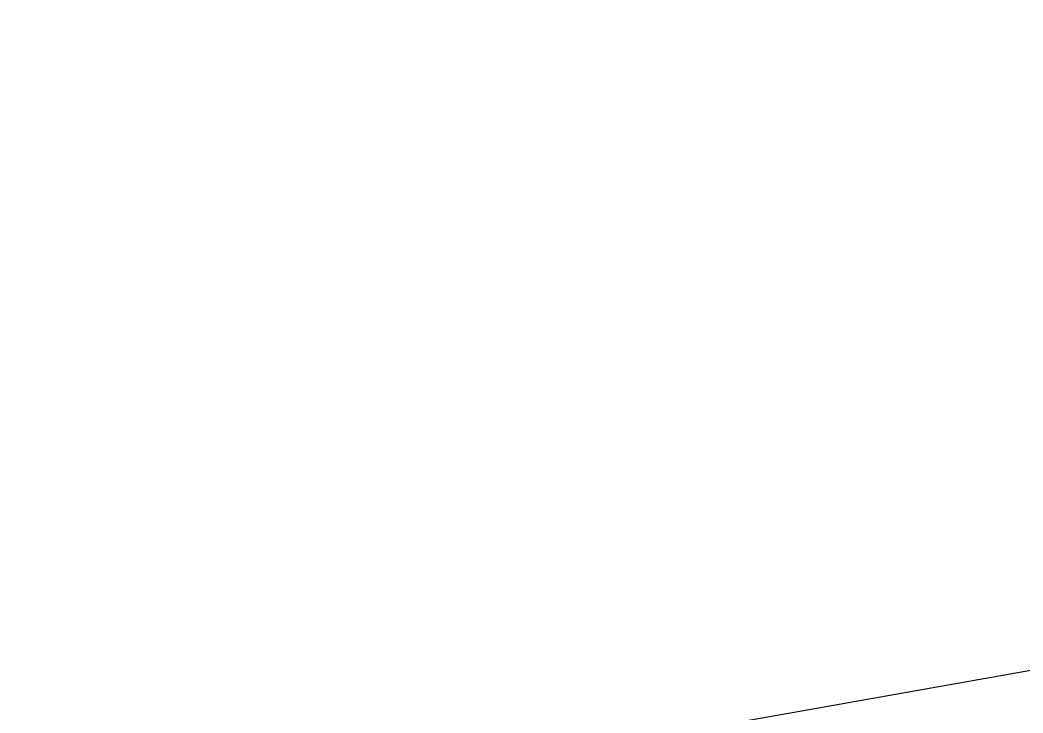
# Model space of a CAD drawing. Header units: millimetres. Extents: x -13407 to 95998, y -2611 to 109495.
# Drawn here: x 15227.253 to 15227.896, y 50710.749 to 50711.193 of the extents above; entities that cross this region are included whole.
import ezdxf
from ezdxf import colors
from ezdxf.entities.mleader import LeaderData, LeaderLine
from ezdxf.math import Vec2, Vec3

# ---------------------------------------------------------------- set-up
doc = ezdxf.new("R2010")
doc.units = ezdxf.units.MM
for name, color, linetype, lineweight in [('АР_Отметки', 250, 'Continuous', 15), ('АР_Размеры', 175, 'Continuous', 9), ('АР_Сущ Несущая стена', 202, 'Continuous', 30)]:
    doc.layers.add(name, color=color, linetype=linetype, lineweight=lineweight)
doc.styles.add('ISOCPEUR', font='isocpeur.ttf', dxfattribs={"width": 0.7})

# ---------------------------------------------------------------- blocks, each defined once
blk = doc.blocks.new('_DotSmall')
at = {"color": 0, "linetype": 'ByBlock', "const_width": 0.5}
blk.add_lwpolyline([(-0.0625, 0, 1), (0.0625, 0, 1)], format="xyb", close=True, dxfattribs=at)

msp = doc.modelspace()

# ---------------------------------------------------------------- linework, layer by layer
at = {"layer": 'АР_Размеры', "color": 5, "lineweight": 0, "ltscale": 100, "transparency": 33554687}
msp.add_lwpolyline([(15236.43866, 50746.50776), (15242.22296, 50713.87158, 0.414326), (15242.85897, 50713.42705), (15244.17955, 50713.6611, 0.410627), (15244.62521, 50714.2903), (15244.50697, 50714.95742, 0.492552), (15244.24228, 50715.15817), (15243.74413, 50715.06988, -0.441111), (15243.46149, 50715.26742), (15243.19345, 50717.12155, -0.208057), (15243.47381, 50717.97738, -0.000016), (15245.40137, 50720.73226, -0.439819), (15246.84461, 50720.98806, -0.000016), (15249.60155, 50719.06344, -0.208057), (15250.15895, 50718.3561), (15250.54447, 50716.52279, -0.441111), (15250.34693, 50716.24014), (15249.84879, 50716.15185, 0.492552), (15249.66921, 50715.87236), (15249.78745, 50715.20524, 0.410627), (15250.42221, 50714.76753), (15251.74278, 50715.00159, 0.414326), (15252.18727, 50715.63762), (15246.40289, 50748.27379, 0.523933)], format="xyb", dxfattribs=at)
msp.add_lwpolyline([(15236.43866, 50746.50776), (15242.22296, 50713.87158, 0.414326), (15242.85897, 50713.42705), (15244.17955, 50713.6611, 0.410627), (15244.62521, 50714.2903), (15244.50697, 50714.95742, 0.492552), (15244.24228, 50715.15817), (15243.74413, 50715.06988, -0.441111), (15243.46149, 50715.26742), (15243.19345, 50717.12155, -0.208057), (15243.47381, 50717.97738, -0.000016), (15245.40137, 50720.73226, -0.439819), (15246.84461, 50720.98806, -0.000016), (15249.60155, 50719.06344, -0.208057), (15250.15895, 50718.3561), (15250.54447, 50716.52279, -0.441111), (15250.34693, 50716.24014), (15249.84879, 50716.15185, 0.492552), (15249.66921, 50715.87236), (15249.78745, 50715.20524, 0.410627), (15250.42221, 50714.76753), (15251.74278, 50715.00159, 0.414326), (15252.18727, 50715.63762), (15246.40289, 50748.27379, 0.523933)], format="xyb", dxfattribs=at)
msp.add_lwpolyline([(15236.43866, 50746.50776), (15242.22296, 50713.87158, 0.414326), (15242.85897, 50713.42705), (15244.17955, 50713.6611, 0.410627), (15244.62521, 50714.2903), (15244.50697, 50714.95742, 0.492552), (15244.24228, 50715.15817), (15243.74413, 50715.06988, -0.441111), (15243.46149, 50715.26742), (15243.19345, 50717.12155, -0.208057), (15243.47381, 50717.97738, -0.000016), (15245.40137, 50720.73226, -0.439819), (15246.84461, 50720.98806, -0.000016), (15249.60155, 50719.06344, -0.208057), (15250.15895, 50718.3561), (15250.54447, 50716.52279, -0.441111), (15250.34693, 50716.24014), (15249.84879, 50716.15185, 0.492552), (15249.66921, 50715.87236), (15249.78745, 50715.20524, 0.410627), (15250.42221, 50714.76753), (15251.74278, 50715.00159, 0.414326), (15252.18727, 50715.63762), (15246.40289, 50748.27379, 0.523933)], format="xyb", dxfattribs=at)
msp.add_lwpolyline([(15236.43866, 50746.50776), (15242.22296, 50713.87158, 0.414326), (15242.85897, 50713.42705), (15244.17955, 50713.6611, 0.410627), (15244.62521, 50714.2903), (15244.50697, 50714.95742, 0.492552), (15244.24228, 50715.15817), (15243.74413, 50715.06988, -0.441111), (15243.46149, 50715.26742), (15243.19345, 50717.12155, -0.208057), (15243.47381, 50717.97738, -0.000016), (15245.40137, 50720.73226, -0.439819), (15246.84461, 50720.98806, -0.000016), (15249.60155, 50719.06344, -0.208057), (15250.15895, 50718.3561), (15250.54447, 50716.52279, -0.441111), (15250.34693, 50716.24014), (15249.84879, 50716.15185, 0.492552), (15249.66921, 50715.87236), (15249.78745, 50715.20524, 0.410627), (15250.42221, 50714.76753), (15251.74278, 50715.00159, 0.414326), (15252.18727, 50715.63762), (15246.40289, 50748.27379, 0.523933)], format="xyb", dxfattribs=at)
msp.add_lwpolyline([(15236.43866, 50746.50776), (15242.22296, 50713.87158, 0.414326), (15242.85897, 50713.42705), (15244.17955, 50713.6611, 0.410627), (15244.62521, 50714.2903), (15244.50697, 50714.95742, 0.492552), (15244.24228, 50715.15817), (15243.74413, 50715.06988, -0.441111), (15243.46149, 50715.26742), (15243.19345, 50717.12155, -0.208057), (15243.47381, 50717.97738, -0.000016), (15245.40137, 50720.73226, -0.439819), (15246.84461, 50720.98806, -0.000016), (15249.60155, 50719.06344, -0.208057), (15250.15895, 50718.3561), (15250.54447, 50716.52279, -0.441111), (15250.34693, 50716.24014), (15249.84879, 50716.15185, 0.492552), (15249.66921, 50715.87236), (15249.78745, 50715.20524, 0.410627), (15250.42221, 50714.76753), (15251.74278, 50715.00159, 0.414326), (15252.18727, 50715.63762), (15246.40289, 50748.27379, 0.523933)], format="xyb", dxfattribs=at)
msp.add_lwpolyline([(15236.43866, 50746.50776), (15242.22296, 50713.87158, 0.414326), (15242.85897, 50713.42705), (15244.17955, 50713.6611, 0.410627), (15244.62521, 50714.2903), (15244.50697, 50714.95742, 0.492552), (15244.24228, 50715.15817), (15243.74413, 50715.06988, -0.441111), (15243.46149, 50715.26742), (15243.19345, 50717.12155, -0.208057), (15243.47381, 50717.97738, -0.000016), (15245.40137, 50720.73226, -0.439819), (15246.84461, 50720.98806, -0.000016), (15249.60155, 50719.06344, -0.208057), (15250.15895, 50718.3561), (15250.54447, 50716.52279, -0.441111), (15250.34693, 50716.24014), (15249.84879, 50716.15185, 0.492552), (15249.66921, 50715.87236), (15249.78745, 50715.20524, 0.410627), (15250.42221, 50714.76753), (15251.74278, 50715.00159, 0.414326), (15252.18727, 50715.63762), (15246.40289, 50748.27379, 0.523933)], format="xyb", dxfattribs=at)
msp.add_lwpolyline([(15236.43866, 50746.50776), (15242.22296, 50713.87158, 0.414326), (15242.85897, 50713.42705), (15244.17955, 50713.6611, 0.410627), (15244.62521, 50714.2903), (15244.50697, 50714.95742, 0.492552), (15244.24228, 50715.15817), (15243.74413, 50715.06988, -0.441111), (15243.46149, 50715.26742), (15243.19345, 50717.12155, -0.208057), (15243.47381, 50717.97738, -0.000016), (15245.40137, 50720.73226, -0.439819), (15246.84461, 50720.98806, -0.000016), (15249.60155, 50719.06344, -0.208057), (15250.15895, 50718.3561), (15250.54447, 50716.52279, -0.441111), (15250.34693, 50716.24014), (15249.84879, 50716.15185, 0.492552), (15249.66921, 50715.87236), (15249.78745, 50715.20524, 0.410627), (15250.42221, 50714.76753), (15251.74278, 50715.00159, 0.414326), (15252.18727, 50715.63762), (15246.40289, 50748.27379, 0.523933)], format="xyb", dxfattribs=at)
msp.add_lwpolyline([(15236.43866, 50746.50776), (15242.22296, 50713.87158, 0.414326), (15242.85897, 50713.42705), (15244.17955, 50713.6611, 0.410627), (15244.62521, 50714.2903), (15244.50697, 50714.95742, 0.492552), (15244.24228, 50715.15817), (15243.74413, 50715.06988, -0.441111), (15243.46149, 50715.26742), (15243.19345, 50717.12155, -0.208057), (15243.47381, 50717.97738, -0.000016), (15245.40137, 50720.73226, -0.439819), (15246.84461, 50720.98806, -0.000016), (15249.60155, 50719.06344, -0.208057), (15250.15895, 50718.3561), (15250.54447, 50716.52279, -0.441111), (15250.34693, 50716.24014), (15249.84879, 50716.15185, 0.492552), (15249.66921, 50715.87236), (15249.78745, 50715.20524, 0.410627), (15250.42221, 50714.76753), (15251.74278, 50715.00159, 0.414326), (15252.18727, 50715.63762), (15246.40289, 50748.27379, 0.523933)], format="xyb", dxfattribs=at)
msp.add_lwpolyline([(15236.43866, 50746.50776), (15242.22296, 50713.87158, 0.414326), (15242.85897, 50713.42705), (15244.17955, 50713.6611, 0.410627), (15244.62521, 50714.2903), (15244.50697, 50714.95742, 0.492552), (15244.24228, 50715.15817), (15243.74413, 50715.06988, -0.441111), (15243.46149, 50715.26742), (15243.19345, 50717.12155, -0.208057), (15243.47381, 50717.97738, -0.000016), (15245.40137, 50720.73226, -0.439819), (15246.84461, 50720.98806, -0.000016), (15249.60155, 50719.06344, -0.208057), (15250.15895, 50718.3561), (15250.54447, 50716.52279, -0.441111), (15250.34693, 50716.24014), (15249.84879, 50716.15185, 0.492552), (15249.66921, 50715.87236), (15249.78745, 50715.20524, 0.410627), (15250.42221, 50714.76753), (15251.74278, 50715.00159, 0.414326), (15252.18727, 50715.63762), (15246.40289, 50748.27379, 0.523933)], format="xyb", dxfattribs=at)
msp.add_lwpolyline([(15236.43866, 50746.50776), (15242.22296, 50713.87158, 0.414326), (15242.85897, 50713.42705), (15244.17955, 50713.6611, 0.410627), (15244.62521, 50714.2903), (15244.50697, 50714.95742, 0.492552), (15244.24228, 50715.15817), (15243.74413, 50715.06988, -0.441111), (15243.46149, 50715.26742), (15243.19345, 50717.12155, -0.208057), (15243.47381, 50717.97738, -0.000016), (15245.40137, 50720.73226, -0.439819), (15246.84461, 50720.98806, -0.000016), (15249.60155, 50719.06344, -0.208057), (15250.15895, 50718.3561), (15250.54447, 50716.52279, -0.441111), (15250.34693, 50716.24014), (15249.84879, 50716.15185, 0.492552), (15249.66921, 50715.87236), (15249.78745, 50715.20524, 0.410627), (15250.42221, 50714.76753), (15251.74278, 50715.00159, 0.414326), (15252.18727, 50715.63762), (15246.40289, 50748.27379, 0.523933)], format="xyb", dxfattribs=at)
msp.add_lwpolyline([(15236.43866, 50746.50776), (15242.22296, 50713.87158, 0.414326), (15242.85897, 50713.42705), (15244.17955, 50713.6611, 0.410627), (15244.62521, 50714.2903), (15244.50697, 50714.95742, 0.492552), (15244.24228, 50715.15817), (15243.74413, 50715.06988, -0.441111), (15243.46149, 50715.26742), (15243.19345, 50717.12155, -0.208057), (15243.47381, 50717.97738, -0.000016), (15245.40137, 50720.73226, -0.439819), (15246.84461, 50720.98806, -0.000016), (15249.60155, 50719.06344, -0.208057), (15250.15895, 50718.3561), (15250.54447, 50716.52279, -0.441111), (15250.34693, 50716.24014), (15249.84879, 50716.15185, 0.492552), (15249.66921, 50715.87236), (15249.78745, 50715.20524, 0.410627), (15250.42221, 50714.76753), (15251.74278, 50715.00159, 0.414326), (15252.18727, 50715.63762), (15246.40289, 50748.27379, 0.523933)], format="xyb", dxfattribs=at)
msp.add_lwpolyline([(15236.43866, 50746.50776), (15242.22296, 50713.87158, 0.414326), (15242.85897, 50713.42705), (15244.17955, 50713.6611, 0.410627), (15244.62521, 50714.2903), (15244.50697, 50714.95742, 0.492552), (15244.24228, 50715.15817), (15243.74413, 50715.06988, -0.441111), (15243.46149, 50715.26742), (15243.19345, 50717.12155, -0.208057), (15243.47381, 50717.97738, -0.000016), (15245.40137, 50720.73226, -0.439819), (15246.84461, 50720.98806, -0.000016), (15249.60155, 50719.06344, -0.208057), (15250.15895, 50718.3561), (15250.54447, 50716.52279, -0.441111), (15250.34693, 50716.24014), (15249.84879, 50716.15185, 0.492552), (15249.66921, 50715.87236), (15249.78745, 50715.20524, 0.410627), (15250.42221, 50714.76753), (15251.74278, 50715.00159, 0.414326), (15252.18727, 50715.63762), (15246.40289, 50748.27379, 0.523933)], format="xyb", dxfattribs=at)
msp.add_lwpolyline([(15236.43866, 50746.50776), (15242.22296, 50713.87158, 0.414326), (15242.85897, 50713.42705), (15244.17955, 50713.6611, 0.410627), (15244.62521, 50714.2903), (15244.50697, 50714.95742, 0.492552), (15244.24228, 50715.15817), (15243.74413, 50715.06988, -0.441111), (15243.46149, 50715.26742), (15243.19345, 50717.12155, -0.208057), (15243.47381, 50717.97738, -0.000016), (15245.40137, 50720.73226, -0.439819), (15246.84461, 50720.98806, -0.000016), (15249.60155, 50719.06344, -0.208057), (15250.15895, 50718.3561), (15250.54447, 50716.52279, -0.441111), (15250.34693, 50716.24014), (15249.84879, 50716.15185, 0.492552), (15249.66921, 50715.87236), (15249.78745, 50715.20524, 0.410627), (15250.42221, 50714.76753), (15251.74278, 50715.00159, 0.414326), (15252.18727, 50715.63762), (15246.40289, 50748.27379, 0.523933)], format="xyb", dxfattribs=at)
msp.add_lwpolyline([(15236.43866, 50746.50776), (15242.22296, 50713.87158, 0.414326), (15242.85897, 50713.42705), (15244.17955, 50713.6611, 0.410627), (15244.62521, 50714.2903), (15244.50697, 50714.95742, 0.492552), (15244.24228, 50715.15817), (15243.74413, 50715.06988, -0.441111), (15243.46149, 50715.26742), (15243.19345, 50717.12155, -0.208057), (15243.47381, 50717.97738, -0.000016), (15245.40137, 50720.73226, -0.439819), (15246.84461, 50720.98806, -0.000016), (15249.60155, 50719.06344, -0.208057), (15250.15895, 50718.3561), (15250.54447, 50716.52279, -0.441111), (15250.34693, 50716.24014), (15249.84879, 50716.15185, 0.492552), (15249.66921, 50715.87236), (15249.78745, 50715.20524, 0.410627), (15250.42221, 50714.76753), (15251.74278, 50715.00159, 0.414326), (15252.18727, 50715.63762), (15246.40289, 50748.27379, 0.523933)], format="xyb", dxfattribs=at)
msp.add_lwpolyline([(15236.43866, 50746.50776), (15242.22296, 50713.87158, 0.414326), (15242.85897, 50713.42705), (15244.17955, 50713.6611, 0.410627), (15244.62521, 50714.2903), (15244.50697, 50714.95742, 0.492552), (15244.24228, 50715.15817), (15243.74413, 50715.06988, -0.441111), (15243.46149, 50715.26742), (15243.19345, 50717.12155, -0.208057), (15243.47381, 50717.97738, -0.000016), (15245.40137, 50720.73226, -0.439819), (15246.84461, 50720.98806, -0.000016), (15249.60155, 50719.06344, -0.208057), (15250.15895, 50718.3561), (15250.54447, 50716.52279, -0.441111), (15250.34693, 50716.24014), (15249.84879, 50716.15185, 0.492552), (15249.66921, 50715.87236), (15249.78745, 50715.20524, 0.410627), (15250.42221, 50714.76753), (15251.74278, 50715.00159, 0.414326), (15252.18727, 50715.63762), (15246.40289, 50748.27379, 0.523933)], format="xyb", dxfattribs=at)
msp.add_lwpolyline([(15236.43866, 50746.50776), (15242.22296, 50713.87158, 0.414326), (15242.85897, 50713.42705), (15244.17955, 50713.6611, 0.410627), (15244.62521, 50714.2903), (15244.50697, 50714.95742, 0.492552), (15244.24228, 50715.15817), (15243.74413, 50715.06988, -0.441111), (15243.46149, 50715.26742), (15243.19345, 50717.12155, -0.208057), (15243.47381, 50717.97738, -0.000016), (15245.40137, 50720.73226, -0.439819), (15246.84461, 50720.98806, -0.000016), (15249.60155, 50719.06344, -0.208057), (15250.15895, 50718.3561), (15250.54447, 50716.52279, -0.441111), (15250.34693, 50716.24014), (15249.84879, 50716.15185, 0.492552), (15249.66921, 50715.87236), (15249.78745, 50715.20524, 0.410627), (15250.42221, 50714.76753), (15251.74278, 50715.00159, 0.414326), (15252.18727, 50715.63762), (15246.40289, 50748.27379, 0.523933)], format="xyb", dxfattribs=at)
msp.add_lwpolyline([(15236.43866, 50746.50776), (15242.22296, 50713.87158, 0.414326), (15242.85897, 50713.42705), (15244.17955, 50713.6611, 0.410627), (15244.62521, 50714.2903), (15244.50697, 50714.95742, 0.492552), (15244.24228, 50715.15817), (15243.74413, 50715.06988, -0.441111), (15243.46149, 50715.26742), (15243.19345, 50717.12155, -0.208057), (15243.47381, 50717.97738, -0.000016), (15245.40137, 50720.73226, -0.439819), (15246.84461, 50720.98806, -0.000016), (15249.60155, 50719.06344, -0.208057), (15250.15895, 50718.3561), (15250.54447, 50716.52279, -0.441111), (15250.34693, 50716.24014), (15249.84879, 50716.15185, 0.492552), (15249.66921, 50715.87236), (15249.78745, 50715.20524, 0.410627), (15250.42221, 50714.76753), (15251.74278, 50715.00159, 0.414326), (15252.18727, 50715.63762), (15246.40289, 50748.27379, 0.523933)], format="xyb", dxfattribs=at)
msp.add_lwpolyline([(15236.43866, 50746.50776), (15242.22296, 50713.87158, 0.414326), (15242.85897, 50713.42705), (15244.17955, 50713.6611, 0.410627), (15244.62521, 50714.2903), (15244.50697, 50714.95742, 0.492552), (15244.24228, 50715.15817), (15243.74413, 50715.06988, -0.441111), (15243.46149, 50715.26742), (15243.19345, 50717.12155, -0.208057), (15243.47381, 50717.97738, -0.000016), (15245.40137, 50720.73226, -0.439819), (15246.84461, 50720.98806, -0.000016), (15249.60155, 50719.06344, -0.208057), (15250.15895, 50718.3561), (15250.54447, 50716.52279, -0.441111), (15250.34693, 50716.24014), (15249.84879, 50716.15185, 0.492552), (15249.66921, 50715.87236), (15249.78745, 50715.20524, 0.410627), (15250.42221, 50714.76753), (15251.74278, 50715.00159, 0.414326), (15252.18727, 50715.63762), (15246.40289, 50748.27379, 0.523933)], format="xyb", dxfattribs=at)
msp.add_lwpolyline([(15236.43866, 50746.50776), (15242.22296, 50713.87158, 0.414326), (15242.85897, 50713.42705), (15244.17955, 50713.6611, 0.410627), (15244.62521, 50714.2903), (15244.50697, 50714.95742, 0.492552), (15244.24228, 50715.15817), (15243.74413, 50715.06988, -0.441111), (15243.46149, 50715.26742), (15243.19345, 50717.12155, -0.208057), (15243.47381, 50717.97738, -0.000016), (15245.40137, 50720.73226, -0.439819), (15246.84461, 50720.98806, -0.000016), (15249.60155, 50719.06344, -0.208057), (15250.15895, 50718.3561), (15250.54447, 50716.52279, -0.441111), (15250.34693, 50716.24014), (15249.84879, 50716.15185, 0.492552), (15249.66921, 50715.87236), (15249.78745, 50715.20524, 0.410627), (15250.42221, 50714.76753), (15251.74278, 50715.00159, 0.414326), (15252.18727, 50715.63762), (15246.40289, 50748.27379, 0.523933)], format="xyb", dxfattribs=at)
msp.add_lwpolyline([(15236.43866, 50746.50776), (15242.22296, 50713.87158, 0.414326), (15242.85897, 50713.42705), (15244.17955, 50713.6611, 0.410627), (15244.62521, 50714.2903), (15244.50697, 50714.95742, 0.492552), (15244.24228, 50715.15817), (15243.74413, 50715.06988, -0.441111), (15243.46149, 50715.26742), (15243.19345, 50717.12155, -0.208057), (15243.47381, 50717.97738, -0.000016), (15245.40137, 50720.73226, -0.439819), (15246.84461, 50720.98806, -0.000016), (15249.60155, 50719.06344, -0.208057), (15250.15895, 50718.3561), (15250.54447, 50716.52279, -0.441111), (15250.34693, 50716.24014), (15249.84879, 50716.15185, 0.492552), (15249.66921, 50715.87236), (15249.78745, 50715.20524, 0.410627), (15250.42221, 50714.76753), (15251.74278, 50715.00159, 0.414326), (15252.18727, 50715.63762), (15246.40289, 50748.27379, 0.523933)], format="xyb", dxfattribs=at)
msp.add_lwpolyline([(15236.43866, 50746.50776), (15242.22296, 50713.87158, 0.414326), (15242.85897, 50713.42705), (15244.17955, 50713.6611, 0.410627), (15244.62521, 50714.2903), (15244.50697, 50714.95742, 0.492552), (15244.24228, 50715.15817), (15243.74413, 50715.06988, -0.441111), (15243.46149, 50715.26742), (15243.19345, 50717.12155, -0.208057), (15243.47381, 50717.97738, -0.000016), (15245.40137, 50720.73226, -0.439819), (15246.84461, 50720.98806, -0.000016), (15249.60155, 50719.06344, -0.208057), (15250.15895, 50718.3561), (15250.54447, 50716.52279, -0.441111), (15250.34693, 50716.24014), (15249.84879, 50716.15185, 0.492552), (15249.66921, 50715.87236), (15249.78745, 50715.20524, 0.410627), (15250.42221, 50714.76753), (15251.74278, 50715.00159, 0.414326), (15252.18727, 50715.63762), (15246.40289, 50748.27379, 0.523933)], format="xyb", dxfattribs=at)
msp.add_lwpolyline([(15236.43866, 50746.50776), (15242.22296, 50713.87158, 0.414326), (15242.85897, 50713.42705), (15244.17955, 50713.6611, 0.410627), (15244.62521, 50714.2903), (15244.50697, 50714.95742, 0.492552), (15244.24228, 50715.15817), (15243.74413, 50715.06988, -0.441111), (15243.46149, 50715.26742), (15243.19345, 50717.12155, -0.208057), (15243.47381, 50717.97738, -0.000016), (15245.40137, 50720.73226, -0.439819), (15246.84461, 50720.98806, -0.000016), (15249.60155, 50719.06344, -0.208057), (15250.15895, 50718.3561), (15250.54447, 50716.52279, -0.441111), (15250.34693, 50716.24014), (15249.84879, 50716.15185, 0.492552), (15249.66921, 50715.87236), (15249.78745, 50715.20524, 0.410627), (15250.42221, 50714.76753), (15251.74278, 50715.00159, 0.414326), (15252.18727, 50715.63762), (15246.40289, 50748.27379, 0.523933)], format="xyb", dxfattribs=at)
msp.add_lwpolyline([(15236.43866, 50746.50776), (15242.22296, 50713.87158, 0.414326), (15242.85897, 50713.42705), (15244.17955, 50713.6611, 0.410627), (15244.62521, 50714.2903), (15244.50697, 50714.95742, 0.492552), (15244.24228, 50715.15817), (15243.74413, 50715.06988, -0.441111), (15243.46149, 50715.26742), (15243.19345, 50717.12155, -0.208057), (15243.47381, 50717.97738, -0.000016), (15245.40137, 50720.73226, -0.439819), (15246.84461, 50720.98806, -0.000016), (15249.60155, 50719.06344, -0.208057), (15250.15895, 50718.3561), (15250.54447, 50716.52279, -0.441111), (15250.34693, 50716.24014), (15249.84879, 50716.15185, 0.492552), (15249.66921, 50715.87236), (15249.78745, 50715.20524, 0.410627), (15250.42221, 50714.76753), (15251.74278, 50715.00159, 0.414326), (15252.18727, 50715.63762), (15246.40289, 50748.27379, 0.523933)], format="xyb", dxfattribs=at)
msp.add_lwpolyline([(15236.43866, 50746.50776), (15242.22296, 50713.87158, 0.414326), (15242.85897, 50713.42705), (15244.17955, 50713.6611, 0.410627), (15244.62521, 50714.2903), (15244.50697, 50714.95742, 0.492552), (15244.24228, 50715.15817), (15243.74413, 50715.06988, -0.441111), (15243.46149, 50715.26742), (15243.19345, 50717.12155, -0.208057), (15243.47381, 50717.97738, -0.000016), (15245.40137, 50720.73226, -0.439819), (15246.84461, 50720.98806, -0.000016), (15249.60155, 50719.06344, -0.208057), (15250.15895, 50718.3561), (15250.54447, 50716.52279, -0.441111), (15250.34693, 50716.24014), (15249.84879, 50716.15185, 0.492552), (15249.66921, 50715.87236), (15249.78745, 50715.20524, 0.410627), (15250.42221, 50714.76753), (15251.74278, 50715.00159, 0.414326), (15252.18727, 50715.63762), (15246.40289, 50748.27379, 0.523933)], format="xyb", dxfattribs=at)
msp.add_lwpolyline([(15236.43866, 50746.50776), (15242.22296, 50713.87158, 0.414326), (15242.85897, 50713.42705), (15244.17955, 50713.6611, 0.410627), (15244.62521, 50714.2903), (15244.50697, 50714.95742, 0.492552), (15244.24228, 50715.15817), (15243.74413, 50715.06988, -0.441111), (15243.46149, 50715.26742), (15243.19345, 50717.12155, -0.208057), (15243.47381, 50717.97738, -0.000016), (15245.40137, 50720.73226, -0.439819), (15246.84461, 50720.98806, -0.000016), (15249.60155, 50719.06344, -0.208057), (15250.15895, 50718.3561), (15250.54447, 50716.52279, -0.441111), (15250.34693, 50716.24014), (15249.84879, 50716.15185, 0.492552), (15249.66921, 50715.87236), (15249.78745, 50715.20524, 0.410627), (15250.42221, 50714.76753), (15251.74278, 50715.00159, 0.414326), (15252.18727, 50715.63762), (15246.40289, 50748.27379, 0.523933)], format="xyb", dxfattribs=at)
msp.add_lwpolyline([(15236.43866, 50746.50776), (15242.22296, 50713.87158, 0.414326), (15242.85897, 50713.42705), (15244.17955, 50713.6611, 0.410627), (15244.62521, 50714.2903), (15244.50697, 50714.95742, 0.492552), (15244.24228, 50715.15817), (15243.74413, 50715.06988, -0.441111), (15243.46149, 50715.26742), (15243.19345, 50717.12155, -0.208057), (15243.47381, 50717.97738, -0.000016), (15245.40137, 50720.73226, -0.439819), (15246.84461, 50720.98806, -0.000016), (15249.60155, 50719.06344, -0.208057), (15250.15895, 50718.3561), (15250.54447, 50716.52279, -0.441111), (15250.34693, 50716.24014), (15249.84879, 50716.15185, 0.492552), (15249.66921, 50715.87236), (15249.78745, 50715.20524, 0.410627), (15250.42221, 50714.76753), (15251.74278, 50715.00159, 0.414326), (15252.18727, 50715.63762), (15246.40289, 50748.27379, 0.523933)], format="xyb", dxfattribs=at)
msp.add_lwpolyline([(15236.43866, 50746.50776), (15242.22296, 50713.87158, 0.414326), (15242.85897, 50713.42705), (15244.17955, 50713.6611, 0.410627), (15244.62521, 50714.2903), (15244.50697, 50714.95742, 0.492552), (15244.24228, 50715.15817), (15243.74413, 50715.06988, -0.441111), (15243.46149, 50715.26742), (15243.19345, 50717.12155, -0.208057), (15243.47381, 50717.97738, -0.000016), (15245.40137, 50720.73226, -0.439819), (15246.84461, 50720.98806, -0.000016), (15249.60155, 50719.06344, -0.208057), (15250.15895, 50718.3561), (15250.54447, 50716.52279, -0.441111), (15250.34693, 50716.24014), (15249.84879, 50716.15185, 0.492552), (15249.66921, 50715.87236), (15249.78745, 50715.20524, 0.410627), (15250.42221, 50714.76753), (15251.74278, 50715.00159, 0.414326), (15252.18727, 50715.63762), (15246.40289, 50748.27379, 0.523933)], format="xyb", dxfattribs=at)
msp.add_lwpolyline([(15236.43866, 50746.50776), (15242.22296, 50713.87158, 0.414326), (15242.85897, 50713.42705), (15244.17955, 50713.6611, 0.410627), (15244.62521, 50714.2903), (15244.50697, 50714.95742, 0.492552), (15244.24228, 50715.15817), (15243.74413, 50715.06988, -0.441111), (15243.46149, 50715.26742), (15243.19345, 50717.12155, -0.208057), (15243.47381, 50717.97738, -0.000016), (15245.40137, 50720.73226, -0.439819), (15246.84461, 50720.98806, -0.000016), (15249.60155, 50719.06344, -0.208057), (15250.15895, 50718.3561), (15250.54447, 50716.52279, -0.441111), (15250.34693, 50716.24014), (15249.84879, 50716.15185, 0.492552), (15249.66921, 50715.87236), (15249.78745, 50715.20524, 0.410627), (15250.42221, 50714.76753), (15251.74278, 50715.00159, 0.414326), (15252.18727, 50715.63762), (15246.40289, 50748.27379, 0.523933)], format="xyb", dxfattribs=at)
msp.add_lwpolyline([(15236.43866, 50746.50776), (15242.22296, 50713.87158, 0.414326), (15242.85897, 50713.42705), (15244.17955, 50713.6611, 0.410627), (15244.62521, 50714.2903), (15244.50697, 50714.95742, 0.492552), (15244.24228, 50715.15817), (15243.74413, 50715.06988, -0.441111), (15243.46149, 50715.26742), (15243.19345, 50717.12155, -0.208057), (15243.47381, 50717.97738, -0.000016), (15245.40137, 50720.73226, -0.439819), (15246.84461, 50720.98806, -0.000016), (15249.60155, 50719.06344, -0.208057), (15250.15895, 50718.3561), (15250.54447, 50716.52279, -0.441111), (15250.34693, 50716.24014), (15249.84879, 50716.15185, 0.492552), (15249.66921, 50715.87236), (15249.78745, 50715.20524, 0.410627), (15250.42221, 50714.76753), (15251.74278, 50715.00159, 0.414326), (15252.18727, 50715.63762), (15246.40289, 50748.27379, 0.523933)], format="xyb", dxfattribs=at)
msp.add_lwpolyline([(15236.43866, 50746.50776), (15242.22296, 50713.87158, 0.414326), (15242.85897, 50713.42705), (15244.17955, 50713.6611, 0.410627), (15244.62521, 50714.2903), (15244.50697, 50714.95742, 0.492552), (15244.24228, 50715.15817), (15243.74413, 50715.06988, -0.441111), (15243.46149, 50715.26742), (15243.19345, 50717.12155, -0.208057), (15243.47381, 50717.97738, -0.000016), (15245.40137, 50720.73226, -0.439819), (15246.84461, 50720.98806, -0.000016), (15249.60155, 50719.06344, -0.208057), (15250.15895, 50718.3561), (15250.54447, 50716.52279, -0.441111), (15250.34693, 50716.24014), (15249.84879, 50716.15185, 0.492552), (15249.66921, 50715.87236), (15249.78745, 50715.20524, 0.410627), (15250.42221, 50714.76753), (15251.74278, 50715.00159, 0.414326), (15252.18727, 50715.63762), (15246.40289, 50748.27379, 0.523933)], format="xyb", dxfattribs=at)
msp.add_lwpolyline([(15236.43866, 50746.50776), (15242.22296, 50713.87158, 0.414326), (15242.85897, 50713.42705), (15244.17955, 50713.6611, 0.410627), (15244.62521, 50714.2903), (15244.50697, 50714.95742, 0.492552), (15244.24228, 50715.15817), (15243.74413, 50715.06988, -0.441111), (15243.46149, 50715.26742), (15243.19345, 50717.12155, -0.208057), (15243.47381, 50717.97738, -0.000016), (15245.40137, 50720.73226, -0.439819), (15246.84461, 50720.98806, -0.000016), (15249.60155, 50719.06344, -0.208057), (15250.15895, 50718.3561), (15250.54447, 50716.52279, -0.441111), (15250.34693, 50716.24014), (15249.84879, 50716.15185, 0.492552), (15249.66921, 50715.87236), (15249.78745, 50715.20524, 0.410627), (15250.42221, 50714.76753), (15251.74278, 50715.00159, 0.414326), (15252.18727, 50715.63762), (15246.40289, 50748.27379, 0.523933)], format="xyb", dxfattribs=at)
msp.add_lwpolyline([(15236.43866, 50746.50776), (15242.22296, 50713.87158, 0.414326), (15242.85897, 50713.42705), (15244.17955, 50713.6611, 0.410627), (15244.62521, 50714.2903), (15244.50697, 50714.95742, 0.492552), (15244.24228, 50715.15817), (15243.74413, 50715.06988, -0.441111), (15243.46149, 50715.26742), (15243.19345, 50717.12155, -0.208057), (15243.47381, 50717.97738, -0.000016), (15245.40137, 50720.73226, -0.439819), (15246.84461, 50720.98806, -0.000016), (15249.60155, 50719.06344, -0.208057), (15250.15895, 50718.3561), (15250.54447, 50716.52279, -0.441111), (15250.34693, 50716.24014), (15249.84879, 50716.15185, 0.492552), (15249.66921, 50715.87236), (15249.78745, 50715.20524, 0.410627), (15250.42221, 50714.76753), (15251.74278, 50715.00159, 0.414326), (15252.18727, 50715.63762), (15246.40289, 50748.27379, 0.523933)], format="xyb", dxfattribs=at)
msp.add_lwpolyline([(15236.43866, 50746.50776), (15242.22296, 50713.87158, 0.414326), (15242.85897, 50713.42705), (15244.17955, 50713.6611, 0.410627), (15244.62521, 50714.2903), (15244.50697, 50714.95742, 0.492552), (15244.24228, 50715.15817), (15243.74413, 50715.06988, -0.441111), (15243.46149, 50715.26742), (15243.19345, 50717.12155, -0.208057), (15243.47381, 50717.97738, -0.000016), (15245.40137, 50720.73226, -0.439819), (15246.84461, 50720.98806, -0.000016), (15249.60155, 50719.06344, -0.208057), (15250.15895, 50718.3561), (15250.54447, 50716.52279, -0.441111), (15250.34693, 50716.24014), (15249.84879, 50716.15185, 0.492552), (15249.66921, 50715.87236), (15249.78745, 50715.20524, 0.410627), (15250.42221, 50714.76753), (15251.74278, 50715.00159, 0.414326), (15252.18727, 50715.63762), (15246.40289, 50748.27379, 0.523933)], format="xyb", dxfattribs=at)
msp.add_lwpolyline([(15236.43866, 50746.50776), (15242.22296, 50713.87158, 0.414326), (15242.85897, 50713.42705), (15244.17955, 50713.6611, 0.410627), (15244.62521, 50714.2903), (15244.50697, 50714.95742, 0.492552), (15244.24228, 50715.15817), (15243.74413, 50715.06988, -0.441111), (15243.46149, 50715.26742), (15243.19345, 50717.12155, -0.208057), (15243.47381, 50717.97738, -0.000016), (15245.40137, 50720.73226, -0.439819), (15246.84461, 50720.98806, -0.000016), (15249.60155, 50719.06344, -0.208057), (15250.15895, 50718.3561), (15250.54447, 50716.52279, -0.441111), (15250.34693, 50716.24014), (15249.84879, 50716.15185, 0.492552), (15249.66921, 50715.87236), (15249.78745, 50715.20524, 0.410627), (15250.42221, 50714.76753), (15251.74278, 50715.00159, 0.414326), (15252.18727, 50715.63762), (15246.40289, 50748.27379, 0.523933)], format="xyb", dxfattribs=at)
msp.add_lwpolyline([(15236.43866, 50746.50776), (15242.22296, 50713.87158, 0.414326), (15242.85897, 50713.42705), (15244.17955, 50713.6611, 0.410627), (15244.62521, 50714.2903), (15244.50697, 50714.95742, 0.492552), (15244.24228, 50715.15817), (15243.74413, 50715.06988, -0.441111), (15243.46149, 50715.26742), (15243.19345, 50717.12155, -0.208057), (15243.47381, 50717.97738, -0.000016), (15245.40137, 50720.73226, -0.439819), (15246.84461, 50720.98806, -0.000016), (15249.60155, 50719.06344, -0.208057), (15250.15895, 50718.3561), (15250.54447, 50716.52279, -0.441111), (15250.34693, 50716.24014), (15249.84879, 50716.15185, 0.492552), (15249.66921, 50715.87236), (15249.78745, 50715.20524, 0.410627), (15250.42221, 50714.76753), (15251.74278, 50715.00159, 0.414326), (15252.18727, 50715.63762), (15246.40289, 50748.27379, 0.523933)], format="xyb", dxfattribs=at)
msp.add_lwpolyline([(15236.43866, 50746.50776), (15242.22296, 50713.87158, 0.414326), (15242.85897, 50713.42705), (15244.17955, 50713.6611, 0.410627), (15244.62521, 50714.2903), (15244.50697, 50714.95742, 0.492552), (15244.24228, 50715.15817), (15243.74413, 50715.06988, -0.441111), (15243.46149, 50715.26742), (15243.19345, 50717.12155, -0.208057), (15243.47381, 50717.97738, -0.000016), (15245.40137, 50720.73226, -0.439819), (15246.84461, 50720.98806, -0.000016), (15249.60155, 50719.06344, -0.208057), (15250.15895, 50718.3561), (15250.54447, 50716.52279, -0.441111), (15250.34693, 50716.24014), (15249.84879, 50716.15185, 0.492552), (15249.66921, 50715.87236), (15249.78745, 50715.20524, 0.410627), (15250.42221, 50714.76753), (15251.74278, 50715.00159, 0.414326), (15252.18727, 50715.63762), (15246.40289, 50748.27379, 0.523933)], format="xyb", dxfattribs=at)
msp.add_lwpolyline([(15236.43866, 50746.50776), (15242.22296, 50713.87158, 0.414326), (15242.85897, 50713.42705), (15244.17955, 50713.6611, 0.410627), (15244.62521, 50714.2903), (15244.50697, 50714.95742, 0.492552), (15244.24228, 50715.15817), (15243.74413, 50715.06988, -0.441111), (15243.46149, 50715.26742), (15243.19345, 50717.12155, -0.208057), (15243.47381, 50717.97738, -0.000016), (15245.40137, 50720.73226, -0.439819), (15246.84461, 50720.98806, -0.000016), (15249.60155, 50719.06344, -0.208057), (15250.15895, 50718.3561), (15250.54447, 50716.52279, -0.441111), (15250.34693, 50716.24014), (15249.84879, 50716.15185, 0.492552), (15249.66921, 50715.87236), (15249.78745, 50715.20524, 0.410627), (15250.42221, 50714.76753), (15251.74278, 50715.00159, 0.414326), (15252.18727, 50715.63762), (15246.40289, 50748.27379, 0.523933)], format="xyb", dxfattribs=at)
msp.add_lwpolyline([(15236.43866, 50746.50776), (15242.22296, 50713.87158, 0.414326), (15242.85897, 50713.42705), (15244.17955, 50713.6611, 0.410627), (15244.62521, 50714.2903), (15244.50697, 50714.95742, 0.492552), (15244.24228, 50715.15817), (15243.74413, 50715.06988, -0.441111), (15243.46149, 50715.26742), (15243.19345, 50717.12155, -0.208057), (15243.47381, 50717.97738, -0.000016), (15245.40137, 50720.73226, -0.439819), (15246.84461, 50720.98806, -0.000016), (15249.60155, 50719.06344, -0.208057), (15250.15895, 50718.3561), (15250.54447, 50716.52279, -0.441111), (15250.34693, 50716.24014), (15249.84879, 50716.15185, 0.492552), (15249.66921, 50715.87236), (15249.78745, 50715.20524, 0.410627), (15250.42221, 50714.76753), (15251.74278, 50715.00159, 0.414326), (15252.18727, 50715.63762), (15246.40289, 50748.27379, 0.523933)], format="xyb", dxfattribs=at)
msp.add_lwpolyline([(15236.43866, 50746.50776), (15242.22296, 50713.87158, 0.414326), (15242.85897, 50713.42705), (15244.17955, 50713.6611, 0.410627), (15244.62521, 50714.2903), (15244.50697, 50714.95742, 0.492552), (15244.24228, 50715.15817), (15243.74413, 50715.06988, -0.441111), (15243.46149, 50715.26742), (15243.19345, 50717.12155, -0.208057), (15243.47381, 50717.97738, -0.000016), (15245.40137, 50720.73226, -0.439819), (15246.84461, 50720.98806, -0.000016), (15249.60155, 50719.06344, -0.208057), (15250.15895, 50718.3561), (15250.54447, 50716.52279, -0.441111), (15250.34693, 50716.24014), (15249.84879, 50716.15185, 0.492552), (15249.66921, 50715.87236), (15249.78745, 50715.20524, 0.410627), (15250.42221, 50714.76753), (15251.74278, 50715.00159, 0.414326), (15252.18727, 50715.63762), (15246.40289, 50748.27379, 0.523933)], format="xyb", dxfattribs=at)
msp.add_lwpolyline([(15236.43866, 50746.50776), (15242.22296, 50713.87158, 0.414326), (15242.85897, 50713.42705), (15244.17955, 50713.6611, 0.410627), (15244.62521, 50714.2903), (15244.50697, 50714.95742, 0.492552), (15244.24228, 50715.15817), (15243.74413, 50715.06988, -0.441111), (15243.46149, 50715.26742), (15243.19345, 50717.12155, -0.208057), (15243.47381, 50717.97738, -0.000016), (15245.40137, 50720.73226, -0.439819), (15246.84461, 50720.98806, -0.000016), (15249.60155, 50719.06344, -0.208057), (15250.15895, 50718.3561), (15250.54447, 50716.52279, -0.441111), (15250.34693, 50716.24014), (15249.84879, 50716.15185, 0.492552), (15249.66921, 50715.87236), (15249.78745, 50715.20524, 0.410627), (15250.42221, 50714.76753), (15251.74278, 50715.00159, 0.414326), (15252.18727, 50715.63762), (15246.40289, 50748.27379, 0.523933)], format="xyb", dxfattribs=at)
msp.add_lwpolyline([(15236.43866, 50746.50776), (15242.22296, 50713.87158, 0.414326), (15242.85897, 50713.42705), (15244.17955, 50713.6611, 0.410627), (15244.62521, 50714.2903), (15244.50697, 50714.95742, 0.492552), (15244.24228, 50715.15817), (15243.74413, 50715.06988, -0.441111), (15243.46149, 50715.26742), (15243.19345, 50717.12155, -0.208057), (15243.47381, 50717.97738, -0.000016), (15245.40137, 50720.73226, -0.439819), (15246.84461, 50720.98806, -0.000016), (15249.60155, 50719.06344, -0.208057), (15250.15895, 50718.3561), (15250.54447, 50716.52279, -0.441111), (15250.34693, 50716.24014), (15249.84879, 50716.15185, 0.492552), (15249.66921, 50715.87236), (15249.78745, 50715.20524, 0.410627), (15250.42221, 50714.76753), (15251.74278, 50715.00159, 0.414326), (15252.18727, 50715.63762), (15246.40289, 50748.27379, 0.523933)], format="xyb", dxfattribs=at)
msp.add_lwpolyline([(15236.43866, 50746.50776), (15242.22296, 50713.87158, 0.414326), (15242.85897, 50713.42705), (15244.17955, 50713.6611, 0.410627), (15244.62521, 50714.2903), (15244.50697, 50714.95742, 0.492552), (15244.24228, 50715.15817), (15243.74413, 50715.06988, -0.441111), (15243.46149, 50715.26742), (15243.19345, 50717.12155, -0.208057), (15243.47381, 50717.97738, -0.000016), (15245.40137, 50720.73226, -0.439819), (15246.84461, 50720.98806, -0.000016), (15249.60155, 50719.06344, -0.208057), (15250.15895, 50718.3561), (15250.54447, 50716.52279, -0.441111), (15250.34693, 50716.24014), (15249.84879, 50716.15185, 0.492552), (15249.66921, 50715.87236), (15249.78745, 50715.20524, 0.410627), (15250.42221, 50714.76753), (15251.74278, 50715.00159, 0.414326), (15252.18727, 50715.63762), (15246.40289, 50748.27379, 0.523933)], format="xyb", dxfattribs=at)
msp.add_lwpolyline([(15236.43866, 50746.50776), (15242.22296, 50713.87158, 0.414326), (15242.85897, 50713.42705), (15244.17955, 50713.6611, 0.410627), (15244.62521, 50714.2903), (15244.50697, 50714.95742, 0.492552), (15244.24228, 50715.15817), (15243.74413, 50715.06988, -0.441111), (15243.46149, 50715.26742), (15243.19345, 50717.12155, -0.208057), (15243.47381, 50717.97738, -0.000016), (15245.40137, 50720.73226, -0.439819), (15246.84461, 50720.98806, -0.000016), (15249.60155, 50719.06344, -0.208057), (15250.15895, 50718.3561), (15250.54447, 50716.52279, -0.441111), (15250.34693, 50716.24014), (15249.84879, 50716.15185, 0.492552), (15249.66921, 50715.87236), (15249.78745, 50715.20524, 0.410627), (15250.42221, 50714.76753), (15251.74278, 50715.00159, 0.414326), (15252.18727, 50715.63762), (15246.40289, 50748.27379, 0.523933)], format="xyb", dxfattribs=at)
msp.add_lwpolyline([(15236.43866, 50746.50776), (15242.22296, 50713.87158, 0.414326), (15242.85897, 50713.42705), (15244.17955, 50713.6611, 0.410627), (15244.62521, 50714.2903), (15244.50697, 50714.95742, 0.492552), (15244.24228, 50715.15817), (15243.74413, 50715.06988, -0.441111), (15243.46149, 50715.26742), (15243.19345, 50717.12155, -0.208057), (15243.47381, 50717.97738, -0.000016), (15245.40137, 50720.73226, -0.439819), (15246.84461, 50720.98806, -0.000016), (15249.60155, 50719.06344, -0.208057), (15250.15895, 50718.3561), (15250.54447, 50716.52279, -0.441111), (15250.34693, 50716.24014), (15249.84879, 50716.15185, 0.492552), (15249.66921, 50715.87236), (15249.78745, 50715.20524, 0.410627), (15250.42221, 50714.76753), (15251.74278, 50715.00159, 0.414326), (15252.18727, 50715.63762), (15246.40289, 50748.27379, 0.523933)], format="xyb", dxfattribs=at)
msp.add_lwpolyline([(15236.43866, 50746.50776), (15242.22296, 50713.87158, 0.414326), (15242.85897, 50713.42705), (15244.17955, 50713.6611, 0.410627), (15244.62521, 50714.2903), (15244.50697, 50714.95742, 0.492552), (15244.24228, 50715.15817), (15243.74413, 50715.06988, -0.441111), (15243.46149, 50715.26742), (15243.19345, 50717.12155, -0.208057), (15243.47381, 50717.97738, -0.000016), (15245.40137, 50720.73226, -0.439819), (15246.84461, 50720.98806, -0.000016), (15249.60155, 50719.06344, -0.208057), (15250.15895, 50718.3561), (15250.54447, 50716.52279, -0.441111), (15250.34693, 50716.24014), (15249.84879, 50716.15185, 0.492552), (15249.66921, 50715.87236), (15249.78745, 50715.20524, 0.410627), (15250.42221, 50714.76753), (15251.74278, 50715.00159, 0.414326), (15252.18727, 50715.63762), (15246.40289, 50748.27379, 0.523933)], format="xyb", dxfattribs=at)
msp.add_lwpolyline([(15236.43866, 50746.50776), (15242.22296, 50713.87158, 0.414326), (15242.85897, 50713.42705), (15244.17955, 50713.6611, 0.410627), (15244.62521, 50714.2903), (15244.50697, 50714.95742, 0.492552), (15244.24228, 50715.15817), (15243.74413, 50715.06988, -0.441111), (15243.46149, 50715.26742), (15243.19345, 50717.12155, -0.208057), (15243.47381, 50717.97738, -0.000016), (15245.40137, 50720.73226, -0.439819), (15246.84461, 50720.98806, -0.000016), (15249.60155, 50719.06344, -0.208057), (15250.15895, 50718.3561), (15250.54447, 50716.52279, -0.441111), (15250.34693, 50716.24014), (15249.84879, 50716.15185, 0.492552), (15249.66921, 50715.87236), (15249.78745, 50715.20524, 0.410627), (15250.42221, 50714.76753), (15251.74278, 50715.00159, 0.414326), (15252.18727, 50715.63762), (15246.40289, 50748.27379, 0.523933)], format="xyb", dxfattribs=at)
msp.add_lwpolyline([(15236.43866, 50746.50776), (15242.22296, 50713.87158, 0.414326), (15242.85897, 50713.42705), (15244.17955, 50713.6611, 0.410627), (15244.62521, 50714.2903), (15244.50697, 50714.95742, 0.492552), (15244.24228, 50715.15817), (15243.74413, 50715.06988, -0.441111), (15243.46149, 50715.26742), (15243.19345, 50717.12155, -0.208057), (15243.47381, 50717.97738, -0.000016), (15245.40137, 50720.73226, -0.439819), (15246.84461, 50720.98806, -0.000016), (15249.60155, 50719.06344, -0.208057), (15250.15895, 50718.3561), (15250.54447, 50716.52279, -0.441111), (15250.34693, 50716.24014), (15249.84879, 50716.15185, 0.492552), (15249.66921, 50715.87236), (15249.78745, 50715.20524, 0.410627), (15250.42221, 50714.76753), (15251.74278, 50715.00159, 0.414326), (15252.18727, 50715.63762), (15246.40289, 50748.27379, 0.523933)], format="xyb", dxfattribs=at)
msp.add_lwpolyline([(15236.43866, 50746.50776), (15242.22296, 50713.87158, 0.414326), (15242.85897, 50713.42705), (15244.17955, 50713.6611, 0.410627), (15244.62521, 50714.2903), (15244.50697, 50714.95742, 0.492552), (15244.24228, 50715.15817), (15243.74413, 50715.06988, -0.441111), (15243.46149, 50715.26742), (15243.19345, 50717.12155, -0.208057), (15243.47381, 50717.97738, -0.000016), (15245.40137, 50720.73226, -0.439819), (15246.84461, 50720.98806, -0.000016), (15249.60155, 50719.06344, -0.208057), (15250.15895, 50718.3561), (15250.54447, 50716.52279, -0.441111), (15250.34693, 50716.24014), (15249.84879, 50716.15185, 0.492552), (15249.66921, 50715.87236), (15249.78745, 50715.20524, 0.410627), (15250.42221, 50714.76753), (15251.74278, 50715.00159, 0.414326), (15252.18727, 50715.63762), (15246.40289, 50748.27379, 0.523933)], format="xyb", dxfattribs=at)
msp.add_lwpolyline([(15236.43866, 50746.50776), (15242.22296, 50713.87158, 0.414326), (15242.85897, 50713.42705), (15244.17955, 50713.6611, 0.410627), (15244.62521, 50714.2903), (15244.50697, 50714.95742, 0.492552), (15244.24228, 50715.15817), (15243.74413, 50715.06988, -0.441111), (15243.46149, 50715.26742), (15243.19345, 50717.12155, -0.208057), (15243.47381, 50717.97738, -0.000016), (15245.40137, 50720.73226, -0.439819), (15246.84461, 50720.98806, -0.000016), (15249.60155, 50719.06344, -0.208057), (15250.15895, 50718.3561), (15250.54447, 50716.52279, -0.441111), (15250.34693, 50716.24014), (15249.84879, 50716.15185, 0.492552), (15249.66921, 50715.87236), (15249.78745, 50715.20524, 0.410627), (15250.42221, 50714.76753), (15251.74278, 50715.00159, 0.414326), (15252.18727, 50715.63762), (15246.40289, 50748.27379, 0.523933)], format="xyb", dxfattribs=at)
msp.add_lwpolyline([(15236.43866, 50746.50776), (15242.22296, 50713.87158, 0.414326), (15242.85897, 50713.42705), (15244.17955, 50713.6611, 0.410627), (15244.62521, 50714.2903), (15244.50697, 50714.95742, 0.492552), (15244.24228, 50715.15817), (15243.74413, 50715.06988, -0.441111), (15243.46149, 50715.26742), (15243.19345, 50717.12155, -0.208057), (15243.47381, 50717.97738, -0.000016), (15245.40137, 50720.73226, -0.439819), (15246.84461, 50720.98806, -0.000016), (15249.60155, 50719.06344, -0.208057), (15250.15895, 50718.3561), (15250.54447, 50716.52279, -0.441111), (15250.34693, 50716.24014), (15249.84879, 50716.15185, 0.492552), (15249.66921, 50715.87236), (15249.78745, 50715.20524, 0.410627), (15250.42221, 50714.76753), (15251.74278, 50715.00159, 0.414326), (15252.18727, 50715.63762), (15246.40289, 50748.27379, 0.523933)], format="xyb", dxfattribs=at)
msp.add_lwpolyline([(15236.43866, 50746.50776), (15242.22296, 50713.87158, 0.414326), (15242.85897, 50713.42705), (15244.17955, 50713.6611, 0.410627), (15244.62521, 50714.2903), (15244.50697, 50714.95742, 0.492552), (15244.24228, 50715.15817), (15243.74413, 50715.06988, -0.441111), (15243.46149, 50715.26742), (15243.19345, 50717.12155, -0.208057), (15243.47381, 50717.97738, -0.000016), (15245.40137, 50720.73226, -0.439819), (15246.84461, 50720.98806, -0.000016), (15249.60155, 50719.06344, -0.208057), (15250.15895, 50718.3561), (15250.54447, 50716.52279, -0.441111), (15250.34693, 50716.24014), (15249.84879, 50716.15185, 0.492552), (15249.66921, 50715.87236), (15249.78745, 50715.20524, 0.410627), (15250.42221, 50714.76753), (15251.74278, 50715.00159, 0.414326), (15252.18727, 50715.63762), (15246.40289, 50748.27379, 0.523933)], format="xyb", dxfattribs=at)
msp.add_lwpolyline([(15236.43866, 50746.50776), (15242.22296, 50713.87158, 0.414326), (15242.85897, 50713.42705), (15244.17955, 50713.6611, 0.410627), (15244.62521, 50714.2903), (15244.50697, 50714.95742, 0.492552), (15244.24228, 50715.15817), (15243.74413, 50715.06988, -0.441111), (15243.46149, 50715.26742), (15243.19345, 50717.12155, -0.208057), (15243.47381, 50717.97738, -0.000016), (15245.40137, 50720.73226, -0.439819), (15246.84461, 50720.98806, -0.000016), (15249.60155, 50719.06344, -0.208057), (15250.15895, 50718.3561), (15250.54447, 50716.52279, -0.441111), (15250.34693, 50716.24014), (15249.84879, 50716.15185, 0.492552), (15249.66921, 50715.87236), (15249.78745, 50715.20524, 0.410627), (15250.42221, 50714.76753), (15251.74278, 50715.00159, 0.414326), (15252.18727, 50715.63762), (15246.40289, 50748.27379, 0.523933)], format="xyb", dxfattribs=at)
msp.add_lwpolyline([(15236.43866, 50746.50776), (15242.22296, 50713.87158, 0.414326), (15242.85897, 50713.42705), (15244.17955, 50713.6611, 0.410627), (15244.62521, 50714.2903), (15244.50697, 50714.95742, 0.492552), (15244.24228, 50715.15817), (15243.74413, 50715.06988, -0.441111), (15243.46149, 50715.26742), (15243.19345, 50717.12155, -0.208057), (15243.47381, 50717.97738, -0.000016), (15245.40137, 50720.73226, -0.439819), (15246.84461, 50720.98806, -0.000016), (15249.60155, 50719.06344, -0.208057), (15250.15895, 50718.3561), (15250.54447, 50716.52279, -0.441111), (15250.34693, 50716.24014), (15249.84879, 50716.15185, 0.492552), (15249.66921, 50715.87236), (15249.78745, 50715.20524, 0.410627), (15250.42221, 50714.76753), (15251.74278, 50715.00159, 0.414326), (15252.18727, 50715.63762), (15246.40289, 50748.27379, 0.523933)], format="xyb", dxfattribs=at)
at = {"layer": 'АР_Размеры', "color": 5}
msp.add_lwpolyline([(15222.27068, 50708.78751), (15272.55145, 50717.69913), (15272.38122, 50718.65956), (15222.10046, 50709.74794)], close=True, dxfattribs=at)
msp.add_lwpolyline([(15222.27068, 50708.78751), (15272.55145, 50717.69913), (15272.38122, 50718.65956), (15222.10046, 50709.74794)], close=True, dxfattribs=at)
msp.add_lwpolyline([(15222.27068, 50708.78751), (15272.55145, 50717.69913), (15272.38122, 50718.65956), (15222.10046, 50709.74794)], close=True, dxfattribs=at)
msp.add_lwpolyline([(15222.27068, 50708.78751), (15272.55145, 50717.69913), (15272.38122, 50718.65956), (15222.10046, 50709.74794)], close=True, dxfattribs=at)
msp.add_lwpolyline([(15222.27068, 50708.78751), (15272.55145, 50717.69913), (15272.38122, 50718.65956), (15222.10046, 50709.74794)], close=True, dxfattribs=at)
msp.add_lwpolyline([(15222.27068, 50708.78751), (15272.55145, 50717.69913), (15272.38122, 50718.65956), (15222.10046, 50709.74794)], close=True, dxfattribs=at)
msp.add_lwpolyline([(15222.27068, 50708.78751), (15272.55145, 50717.69913), (15272.38122, 50718.65956), (15222.10046, 50709.74794)], close=True, dxfattribs=at)
msp.add_lwpolyline([(15222.27068, 50708.78751), (15272.55145, 50717.69913), (15272.38122, 50718.65956), (15222.10046, 50709.74794)], close=True, dxfattribs=at)
msp.add_lwpolyline([(15222.27068, 50708.78751), (15272.55145, 50717.69913), (15272.38122, 50718.65956), (15222.10046, 50709.74794)], close=True, dxfattribs=at)
msp.add_lwpolyline([(15222.27068, 50708.78751), (15272.55145, 50717.69913), (15272.38122, 50718.65956), (15222.10046, 50709.74794)], close=True, dxfattribs=at)
msp.add_lwpolyline([(15222.27068, 50708.78751), (15272.55145, 50717.69913), (15272.38122, 50718.65956), (15222.10046, 50709.74794)], close=True, dxfattribs=at)
msp.add_lwpolyline([(15222.27068, 50708.78751), (15272.55145, 50717.69913), (15272.38122, 50718.65956), (15222.10046, 50709.74794)], close=True, dxfattribs=at)
msp.add_lwpolyline([(15222.27068, 50708.78751), (15272.55145, 50717.69913), (15272.38122, 50718.65956), (15222.10046, 50709.74794)], close=True, dxfattribs=at)
msp.add_lwpolyline([(15222.27068, 50708.78751), (15272.55145, 50717.69913), (15272.38122, 50718.65956), (15222.10046, 50709.74794)], close=True, dxfattribs=at)
msp.add_lwpolyline([(15222.27068, 50708.78751), (15272.55145, 50717.69913), (15272.38122, 50718.65956), (15222.10046, 50709.74794)], close=True, dxfattribs=at)
msp.add_lwpolyline([(15222.27068, 50708.78751), (15272.55145, 50717.69913), (15272.38122, 50718.65956), (15222.10046, 50709.74794)], close=True, dxfattribs=at)
msp.add_lwpolyline([(15222.27068, 50708.78751), (15272.55145, 50717.69913), (15272.38122, 50718.65956), (15222.10046, 50709.74794)], close=True, dxfattribs=at)
msp.add_lwpolyline([(15222.27068, 50708.78751), (15272.55145, 50717.69913), (15272.38122, 50718.65956), (15222.10046, 50709.74794)], close=True, dxfattribs=at)
msp.add_lwpolyline([(15222.27068, 50708.78751), (15272.55145, 50717.69913), (15272.38122, 50718.65956), (15222.10046, 50709.74794)], close=True, dxfattribs=at)
msp.add_lwpolyline([(15222.27068, 50708.78751), (15272.55145, 50717.69913), (15272.38122, 50718.65956), (15222.10046, 50709.74794)], close=True, dxfattribs=at)
msp.add_lwpolyline([(15222.27068, 50708.78751), (15272.55145, 50717.69913), (15272.38122, 50718.65956), (15222.10046, 50709.74794)], close=True, dxfattribs=at)
msp.add_lwpolyline([(15222.27068, 50708.78751), (15272.55145, 50717.69913), (15272.38122, 50718.65956), (15222.10046, 50709.74794)], close=True, dxfattribs=at)
msp.add_lwpolyline([(15222.27068, 50708.78751), (15272.55145, 50717.69913), (15272.38122, 50718.65956), (15222.10046, 50709.74794)], close=True, dxfattribs=at)
msp.add_lwpolyline([(15222.27068, 50708.78751), (15272.55145, 50717.69913), (15272.38122, 50718.65956), (15222.10046, 50709.74794)], close=True, dxfattribs=at)
msp.add_lwpolyline([(15222.27068, 50708.78751), (15272.55145, 50717.69913), (15272.38122, 50718.65956), (15222.10046, 50709.74794)], close=True, dxfattribs=at)
msp.add_lwpolyline([(15222.27068, 50708.78751), (15272.55145, 50717.69913), (15272.38122, 50718.65956), (15222.10046, 50709.74794)], close=True, dxfattribs=at)
msp.add_lwpolyline([(15222.27068, 50708.78751), (15272.55145, 50717.69913), (15272.38122, 50718.65956), (15222.10046, 50709.74794)], close=True, dxfattribs=at)
msp.add_lwpolyline([(15222.27068, 50708.78751), (15272.55145, 50717.69913), (15272.38122, 50718.65956), (15222.10046, 50709.74794)], close=True, dxfattribs=at)
msp.add_lwpolyline([(15222.27068, 50708.78751), (15272.55145, 50717.69913), (15272.38122, 50718.65956), (15222.10046, 50709.74794)], close=True, dxfattribs=at)
msp.add_lwpolyline([(15222.27068, 50708.78751), (15272.55145, 50717.69913), (15272.38122, 50718.65956), (15222.10046, 50709.74794)], close=True, dxfattribs=at)
msp.add_lwpolyline([(15222.27068, 50708.78751), (15272.55145, 50717.69913), (15272.38122, 50718.65956), (15222.10046, 50709.74794)], close=True, dxfattribs=at)
msp.add_lwpolyline([(15222.27068, 50708.78751), (15272.55145, 50717.69913), (15272.38122, 50718.65956), (15222.10046, 50709.74794)], close=True, dxfattribs=at)
msp.add_lwpolyline([(15222.27068, 50708.78751), (15272.55145, 50717.69913), (15272.38122, 50718.65956), (15222.10046, 50709.74794)], close=True, dxfattribs=at)
msp.add_lwpolyline([(15222.27068, 50708.78751), (15272.55145, 50717.69913), (15272.38122, 50718.65956), (15222.10046, 50709.74794)], close=True, dxfattribs=at)
msp.add_lwpolyline([(15222.27068, 50708.78751), (15272.55145, 50717.69913), (15272.38122, 50718.65956), (15222.10046, 50709.74794)], close=True, dxfattribs=at)
msp.add_lwpolyline([(15222.27068, 50708.78751), (15272.55145, 50717.69913), (15272.38122, 50718.65956), (15222.10046, 50709.74794)], close=True, dxfattribs=at)
msp.add_lwpolyline([(15222.27068, 50708.78751), (15272.55145, 50717.69913), (15272.38122, 50718.65956), (15222.10046, 50709.74794)], close=True, dxfattribs=at)
msp.add_lwpolyline([(15222.27068, 50708.78751), (15272.55145, 50717.69913), (15272.38122, 50718.65956), (15222.10046, 50709.74794)], close=True, dxfattribs=at)
msp.add_lwpolyline([(15222.27068, 50708.78751), (15272.55145, 50717.69913), (15272.38122, 50718.65956), (15222.10046, 50709.74794)], close=True, dxfattribs=at)
msp.add_lwpolyline([(15222.27068, 50708.78751), (15272.55145, 50717.69913), (15272.38122, 50718.65956), (15222.10046, 50709.74794)], close=True, dxfattribs=at)
msp.add_lwpolyline([(15222.27068, 50708.78751), (15272.55145, 50717.69913), (15272.38122, 50718.65956), (15222.10046, 50709.74794)], close=True, dxfattribs=at)
msp.add_lwpolyline([(15222.27068, 50708.78751), (15272.55145, 50717.69913), (15272.38122, 50718.65956), (15222.10046, 50709.74794)], close=True, dxfattribs=at)
msp.add_lwpolyline([(15222.27068, 50708.78751), (15272.55145, 50717.69913), (15272.38122, 50718.65956), (15222.10046, 50709.74794)], close=True, dxfattribs=at)
msp.add_lwpolyline([(15222.27068, 50708.78751), (15272.55145, 50717.69913), (15272.38122, 50718.65956), (15222.10046, 50709.74794)], close=True, dxfattribs=at)
msp.add_lwpolyline([(15222.27068, 50708.78751), (15272.55145, 50717.69913), (15272.38122, 50718.65956), (15222.10046, 50709.74794)], close=True, dxfattribs=at)
msp.add_lwpolyline([(15222.27068, 50708.78751), (15272.55145, 50717.69913), (15272.38122, 50718.65956), (15222.10046, 50709.74794)], close=True, dxfattribs=at)
msp.add_lwpolyline([(15222.27068, 50708.78751), (15272.55145, 50717.69913), (15272.38122, 50718.65956), (15222.10046, 50709.74794)], close=True, dxfattribs=at)
msp.add_lwpolyline([(15222.27068, 50708.78751), (15272.55145, 50717.69913), (15272.38122, 50718.65956), (15222.10046, 50709.74794)], close=True, dxfattribs=at)
msp.add_lwpolyline([(15222.27068, 50708.78751), (15272.55145, 50717.69913), (15272.38122, 50718.65956), (15222.10046, 50709.74794)], close=True, dxfattribs=at)
msp.add_lwpolyline([(15222.27068, 50708.78751), (15272.55145, 50717.69913), (15272.38122, 50718.65956), (15222.10046, 50709.74794)], close=True, dxfattribs=at)
msp.add_lwpolyline([(15222.27068, 50708.78751), (15272.55145, 50717.69913), (15272.38122, 50718.65956), (15222.10046, 50709.74794)], close=True, dxfattribs=at)
msp.add_lwpolyline([(15222.27068, 50708.78751), (15272.55145, 50717.69913), (15272.38122, 50718.65956), (15222.10046, 50709.74794)], close=True, dxfattribs=at)
at = {"layer": 'АР_Сущ Несущая стена', "lineweight": 18, "ltscale": 100}
msp.add_arc((14697.71759, 60279.23349), 9778.65462, 272.592547965, 356.635391374, dxfattribs=at)

# ---------------------------------------------------------------- leaders
at = {"layer": 'АР_Отметки'}
ml = msp.add_multileader_mtext('Standard', dxfattribs=at)
ml.set_content('+7,050', color=256, style='ISOCPEUR')
ml.set_leader_properties(color=256, linetype='Continuous', lineweight=-1)
ml.set_arrow_properties(name='DOTSMALL')
ml.build(insert=Vec2(0, 0))
ml.multileader.update_dxf_attribs({"has_text_frame": 1, "text_left_attachment_type": 4, "text_right_attachment_type": 4, "dogleg_length": 100, "arrow_head_size": 180})
ctx = ml.context
ctx.base_point, ctx.char_height, ctx.arrow_head_size, ctx.landing_gap_size, ctx.plane_origin = Vec3(29759.03742, 73529.31754), 250, 180, 50, Vec3(29677.64397, 72261.75335)
ctx.left_attachment, ctx.right_attachment = 4, 4
notes = []
notes.append((ctx, [(0, (0, 0, 0), (0, 0), (1, 0), 1, [])]))
ctx.mtext.insert, ctx.mtext.width, ctx.mtext.line_spacing_style, ctx.mtext.flow_direction = Vec3(29809.03742, 73862.65087), 852.6970315, 2, 5
ml = msp.add_multileader_mtext('Standard', dxfattribs=at)
ml.set_content('+8,400', color=256, style='ISOCPEUR')
ml.set_leader_properties(color=256, linetype='Continuous', lineweight=-1)
ml.set_arrow_properties(name='DOTSMALL')
ml.build(insert=Vec2(0, 0))
ml.multileader.update_dxf_attribs({"has_text_frame": 1, "text_left_attachment_type": 4, "text_right_attachment_type": 4, "dogleg_length": 100, "arrow_head_size": 180})
ctx = ml.context
ctx.base_point, ctx.char_height, ctx.arrow_head_size, ctx.landing_gap_size, ctx.plane_origin = Vec3(23997.69282, 72968.31145), 250, 180, 50, Vec3(24540.97402, 73771.2682)
ctx.left_attachment, ctx.right_attachment = 4, 4
notes.append((ctx, [(0, (0, 0, 0), (0, 0), (1, 0), 1, [])]))
ctx.mtext.insert, ctx.mtext.width, ctx.mtext.line_spacing_style, ctx.mtext.flow_direction = Vec3(24047.69282, 73301.64479), 852.6970315, 2, 5
for ctx, leaders in notes:
    for number, flags, end, landing, length, lines in leaders:
        leader = LeaderData()
        leader.index, (leader.has_last_leader_line, leader.has_dogleg_vector, leader.attachment_direction) = number, flags
        leader.last_leader_point, leader.dogleg_vector, leader.dogleg_length = Vec3(end), Vec3(landing), length
        for number, points, colour, breaks in lines:
            line = LeaderLine()
            line.index, line.vertices, line.color, line.breaks = number, Vec3.list(points), colors.encode_raw_color(colour), breaks
            leader.lines.append(line)
        ctx.leaders.append(leader)

doc.saveas('drawing.dxf')
